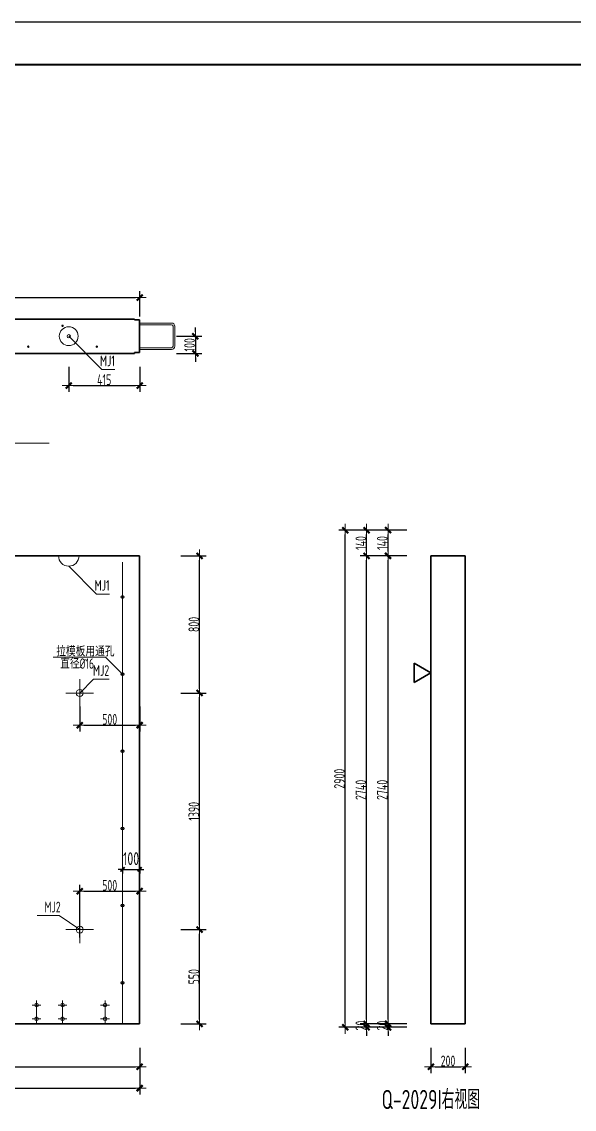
# Model space of a CAD drawing. Extents: x -85320 to 1679916, y -1321939 to 627.
# Drawn here: x 1633000 to 1645902, y -851246 to -825871 of the extents above; entities that cross this region are included whole.
import ezdxf
from ezdxf.enums import TextEntityAlignment as Align

# ---------------------------------------------------------------- set-up
doc = ezdxf.new("R2010")
doc.units = 0
doc.header["$LTSCALE"] = 1000
for name, color, linetype in [('BORDER', 7, 'Continuous'), ('S_WALL', 9, 'Continuous'), ('套筒垫片', 7, 'Continuous'), ('打印线框', 7, 'Continuous'), ('拉模', 7, 'Continuous'), ('详图符号', 7, 'Continuous')]:
    doc.layers.add(name, color=color, linetype=linetype)
for name, color, linetype, lineweight in [('直线', 7, 'Continuous', 18), ('预制墙图名', 7, 'Continuous', 18), ('预制墙埋件', 8, 'Continuous', 18), ('预制墙墙身水平筋', 130, 'Continuous', 18), ('预制墙墙身纵向受力筋', 1, 'Continuous', 18), ('预制墙详图标注', 3, 'Continuous', 18), ('预制墙详图轮廓', 3, 'Continuous', 35)]:
    doc.layers.add(name, color=color, linetype=linetype, lineweight=lineweight)
doc.styles.add('TSSD_Dimension', font='tssdeng.shx', dxfattribs={"width": 0.7, "bigfont": 'hztxt.shx'})
doc.styles.add('TSSD_Num', font='tssdeng.shx', dxfattribs={"width": 0.7, "bigfont": 'hztxt.shx'})
doc.styles.add('样式 1', font='yjkeng.shx', dxfattribs={"width": 0.7, "bigfont": 'yjkchn.shx'})
doc.styles.add('样式 2', font='yjkeng.shx', dxfattribs={"width": 0.7, "bigfont": 'yjkchn.shx'})
doc.dimstyles.new('标注', dxfattribs={"dimtxt": 300, "dimasz": 100, "dimexe": 100, "dimexo": 250, "dimgap": 100, "dimtad": 1, "dimdec": 0, "dimlfac": 0.25, "dimzin": 0, "dimdsep": 46, "dimtxsty": 'TSSD_Dimension', "dimblk": 'ARCHTICK', "dimcen": 0, "dimdle": 100, "dimclrt": 7, "dimadec": 0, "dimazin": 0, "dimtfac": 1, "dimtdec": 0, "dimtix": 1, "dimtmove": 2, "dimatfit": 3, "dimfxl": 1, "dimtolj": 1, "dimtzin": 0, "dimarcsym": 0})
doc.dimstyles.new('盈建科结构', dxfattribs={"dimscale": 100, "dimtxt": 2.5, "dimasz": 1, "dimexe": 1.5, "dimexo": 0.625, "dimgap": 0.1, "dimtad": 1, "dimdec": 0, "dimrnd": 1, "dimzin": 0, "dimdsep": 46, "dimtxsty": '样式 1', "dimblk": '_yjkbk', "dimblk1": 'ARCHTICK', "dimblk2": 'ARCHTICK', "dimcen": 0.09, "dimadec": 0, "dimazin": 0, "dimtfac": 1, "dimtdec": 4, "dimtix": 1, "dimtmove": 2, "dimatfit": 3, "dimfxl": 1, "dimtolj": 1, "dimtzin": 0, "dimarcsym": 0})

# ---------------------------------------------------------------- blocks, each defined once
blk = doc.blocks.new('_yjkbk')
blk.add_line((-1, 0), (1.5, 0))
blk.add_lwpolyline([(-0.7, -0.7, 0.5, 0.5, 0), (0.7, 0.7, 0.5, 0.5, 0)], format="xyseb")
blk = doc.blocks.new('*D1720')
at = {"layer": 'Defpoints', "color": 0, "transparency": 16777216}
for p in [(1627754, -849754), (1635754, -849754), (1635754, -850254)]:
    blk.add_point(p, dxfattribs=at)
at = {"layer": '预制墙详图标注', "color": 0, "lineweight": -2, "transparency": 16777216}
for p, q in [((1627754, -849816), (1627754, -850404)), ((1635754, -849816), (1635754, -850404)), ((1627854, -850254), (1635654, -850254))]:
    blk.add_line(p, q, dxfattribs=at)
at = {"layer": '预制墙详图标注', "color": 0, "lineweight": -2, "transparency": 16777216, "xscale": 100, "yscale": 100, "zscale": 100, "rotation": 180}
blk.add_blockref('_yjkbk', (1627754, -850254), dxfattribs=at)
at = {"layer": '预制墙详图标注', "color": 0, "lineweight": -2, "transparency": 16777216, "xscale": 100, "yscale": 100, "zscale": 100}
blk.add_blockref('_yjkbk', (1635754, -850254), dxfattribs=at)
at = {"layer": '预制墙详图标注', "color": 0, "transparency": 16777216, "insert": (1631754, -850244), "char_height": 250, "attachment_point": 8, "style": '样式 1'}
blk.add_mtext('\\A1;2000', dxfattribs=at)
blk = doc.blocks.new('_ArchTick')
at = {"color": 0, "linetype": 'ByBlock', "const_width": 0.4}
blk.add_lwpolyline([(-0.5, -0.5), (0.5, 0.5)], dxfattribs=at)
blk = doc.blocks.new('*D1721')
at = {"layer": 'Defpoints', "color": 0, "transparency": 16777216}
for p in [(1627754, -850254), (1635754, -850254), (1635754, -850754)]:
    blk.add_point(p, dxfattribs=at)
at = {"layer": '预制墙详图标注', "color": 0, "lineweight": -2, "transparency": 16777216}
for p, q in [((1627754, -850316), (1627754, -850904)), ((1635754, -850316), (1635754, -850904)), ((1627854, -850754), (1635654, -850754))]:
    blk.add_line(p, q, dxfattribs=at)
at = {"layer": '预制墙详图标注', "color": 0, "lineweight": -2, "transparency": 16777216, "xscale": 100, "yscale": 100, "zscale": 100, "rotation": 180}
blk.add_blockref('_yjkbk', (1627754, -850754), dxfattribs=at)
at = {"layer": '预制墙详图标注', "color": 0, "lineweight": -2, "transparency": 16777216, "xscale": 100, "yscale": 100, "zscale": 100}
blk.add_blockref('_yjkbk', (1635754, -850754), dxfattribs=at)
at = {"layer": '预制墙详图标注', "color": 0, "transparency": 16777216, "insert": (1631754, -850744), "char_height": 250, "attachment_point": 8, "style": '样式 1'}
blk.add_mtext('\\A1;2000', dxfattribs=at)
blk = doc.blocks.new('*D1723')
at = {"layer": 'Defpoints', "color": 0, "transparency": 16777216}
for p in [(1636654, -847054), (1637154, -847054), (1636654, -849254)]:
    blk.add_point(p, dxfattribs=at)
at = {"layer": '预制墙详图标注', "color": 0, "lineweight": -2, "transparency": 16777216}
for p, q in [((1636716, -847054), (1637304, -847054)), ((1637154, -849154), (1637154, -847154)), ((1636716, -849254), (1637304, -849254))]:
    blk.add_line(p, q, dxfattribs=at)
at = {"layer": '预制墙详图标注', "color": 0, "lineweight": -2, "transparency": 16777216, "xscale": 100, "yscale": 100, "zscale": 100}
for p, rotation in [((1637154, -847054), 90), ((1637154, -849254), 270)]:
    blk.add_blockref('_yjkbk', p, dxfattribs=dict(at, rotation=rotation))
at = {"layer": '预制墙详图标注', "color": 0, "transparency": 16777216, "insert": (1637144, -848154), "char_height": 250, "attachment_point": 8, "rotation": 90, "style": '样式 1'}
blk.add_mtext('\\A1;550', dxfattribs=at)
blk = doc.blocks.new('*D1724')
at = {"layer": 'Defpoints', "color": 0, "transparency": 16777216}
for p in [(1636654, -838334), (1637154, -838334), (1636654, -841534)]:
    blk.add_point(p, dxfattribs=at)
at = {"layer": '预制墙详图标注', "color": 0, "lineweight": -2, "transparency": 16777216}
for p, q in [((1636716, -838334), (1637304, -838334)), ((1637154, -841434), (1637154, -838434)), ((1636716, -841534), (1637304, -841534))]:
    blk.add_line(p, q, dxfattribs=at)
at = {"layer": '预制墙详图标注', "color": 0, "lineweight": -2, "transparency": 16777216, "xscale": 100, "yscale": 100, "zscale": 100}
for p, rotation in [((1637154, -838334), 90), ((1637154, -841534), 270)]:
    blk.add_blockref('_yjkbk', p, dxfattribs=dict(at, rotation=rotation))
at = {"layer": '预制墙详图标注', "color": 0, "transparency": 16777216, "insert": (1637144, -839934), "char_height": 250, "attachment_point": 8, "rotation": 90, "style": '样式 1'}
blk.add_mtext('\\A1;800', dxfattribs=at)
blk = doc.blocks.new('*D1726')
at = {"layer": 'Defpoints', "color": 0, "transparency": 16777216}
for p in [(1636554, -833209), (1636554, -833609), (1637054, -833609)]:
    blk.add_point(p, dxfattribs=at)
at = {"layer": '预制墙详图标注', "color": 0, "lineweight": -2, "transparency": 16777216}
for p, q in [((1637054, -833109), (1637054, -833009)), ((1636616, -833209), (1637204, -833209)), ((1637054, -833209), (1637054, -833609)), ((1636616, -833609), (1637204, -833609)), ((1637054, -833709), (1637054, -833809))]:
    blk.add_line(p, q, dxfattribs=at)
at = {"layer": '预制墙详图标注', "color": 0, "lineweight": -2, "transparency": 16777216, "xscale": 100, "yscale": 100, "zscale": 100}
for p, rotation in [((1637054, -833209), 270), ((1637054, -833609), 90)]:
    blk.add_blockref('_yjkbk', p, dxfattribs=dict(at, rotation=rotation))
at = {"layer": '预制墙详图标注', "color": 0, "transparency": 16777216, "insert": (1637044, -833409), "char_height": 250, "attachment_point": 8, "rotation": 90, "style": '样式 1'}
blk.add_mtext('\\A1;100', dxfattribs=at)
blk = doc.blocks.new('*D1728')
at = {"layer": 'Defpoints', "color": 0, "transparency": 16777216}
for p in [(1634098, -833859), (1635754, -833859), (1635754, -834359)]:
    blk.add_point(p, dxfattribs=at)
at = {"layer": '预制墙详图标注', "color": 0, "lineweight": -2, "transparency": 16777216}
for p, q in [((1634098, -833921), (1634098, -834509)), ((1635754, -833921), (1635754, -834509)), ((1634198, -834359), (1635654, -834359))]:
    blk.add_line(p, q, dxfattribs=at)
at = {"layer": '预制墙详图标注', "color": 0, "lineweight": -2, "transparency": 16777216, "xscale": 100, "yscale": 100, "zscale": 100, "rotation": 180}
blk.add_blockref('_yjkbk', (1634098, -834359), dxfattribs=at)
at = {"layer": '预制墙详图标注', "color": 0, "lineweight": -2, "transparency": 16777216, "xscale": 100, "yscale": 100, "zscale": 100}
blk.add_blockref('_yjkbk', (1635754, -834359), dxfattribs=at)
at = {"layer": '预制墙详图标注', "color": 0, "transparency": 16777216, "insert": (1634926, -834349), "char_height": 250, "attachment_point": 8, "style": '样式 1'}
blk.add_mtext('\\A1;415', dxfattribs=at)
blk = doc.blocks.new('*D1729')
at = {"layer": 'Defpoints', "color": 0, "transparency": 16777216}
for p in [(1635754, -832309), (1627754, -832809), (1635754, -832809)]:
    blk.add_point(p, dxfattribs=at)
at = {"layer": '预制墙详图标注', "color": 0, "lineweight": -2, "transparency": 16777216}
for p, q in [((1627754, -832746), (1627754, -832159)), ((1635754, -832746), (1635754, -832159)), ((1627854, -832309), (1635654, -832309))]:
    blk.add_line(p, q, dxfattribs=at)
at = {"layer": '预制墙详图标注', "color": 0, "lineweight": -2, "transparency": 16777216, "xscale": 100, "yscale": 100, "zscale": 100, "rotation": 180}
blk.add_blockref('_yjkbk', (1627754, -832309), dxfattribs=at)
at = {"layer": '预制墙详图标注', "color": 0, "lineweight": -2, "transparency": 16777216, "xscale": 100, "yscale": 100, "zscale": 100}
blk.add_blockref('_yjkbk', (1635754, -832309), dxfattribs=at)
at = {"layer": '预制墙详图标注', "color": 0, "transparency": 16777216, "insert": (1631754, -832299), "char_height": 250, "attachment_point": 8, "style": '样式 1'}
blk.add_mtext('\\A1;2000', dxfattribs=at)
blk = doc.blocks.new('*D1730')
at = {"layer": 'Defpoints', "color": 0, "transparency": 16777216}
for p in [(1642554, -849754), (1643354, -849754), (1643354, -850254)]:
    blk.add_point(p, dxfattribs=at)
at = {"layer": '预制墙详图标注', "color": 0, "lineweight": -2, "transparency": 16777216}
for p, q in [((1642554, -849816), (1642554, -850404)), ((1643354, -849816), (1643354, -850404)), ((1642654, -850254), (1643254, -850254))]:
    blk.add_line(p, q, dxfattribs=at)
at = {"layer": '预制墙详图标注', "color": 0, "lineweight": -2, "transparency": 16777216, "xscale": 100, "yscale": 100, "zscale": 100, "rotation": 180}
blk.add_blockref('_yjkbk', (1642554, -850254), dxfattribs=at)
at = {"layer": '预制墙详图标注', "color": 0, "lineweight": -2, "transparency": 16777216, "xscale": 100, "yscale": 100, "zscale": 100}
blk.add_blockref('_yjkbk', (1643354, -850254), dxfattribs=at)
at = {"layer": '预制墙详图标注', "color": 0, "transparency": 16777216, "insert": (1642954, -850244), "char_height": 250, "attachment_point": 8, "style": '样式 1'}
blk.add_mtext('\\A1;200', dxfattribs=at)
blk = doc.blocks.new('*D1731')
at = {"layer": 'Defpoints', "color": 0, "transparency": 16777216}
for p in [(1641554, -849254), (1642054, -849254), (1642054, -849334)]:
    blk.add_point(p, dxfattribs=at)
at = {"layer": '预制墙详图标注', "color": 0, "lineweight": -2, "transparency": 16777216}
for p, q in [((1641991, -849254), (1641404, -849254)), ((1641554, -849154), (1641554, -849054)), ((1641554, -849334), (1641554, -849254)), ((1641991, -849334), (1641404, -849334)), ((1641554, -849434), (1641554, -849534))]:
    blk.add_line(p, q, dxfattribs=at)
at = {"layer": '预制墙详图标注', "color": 0, "lineweight": -2, "transparency": 16777216, "xscale": 100, "yscale": 100, "zscale": 100}
for p, rotation in [((1641554, -849254), 270), ((1641554, -849334), 90)]:
    blk.add_blockref('_yjkbk', p, dxfattribs=dict(at, rotation=rotation))
at = {"layer": '预制墙详图标注', "color": 0, "transparency": 16777216, "insert": (1641544, -849294), "char_height": 250, "attachment_point": 8, "rotation": 90, "style": '样式 1'}
blk.add_mtext('\\A1;20', dxfattribs=at)
blk = doc.blocks.new('*D1732')
at = {"layer": 'Defpoints', "color": 0, "transparency": 16777216}
for p in [(1641054, -849254), (1641554, -849254), (1641554, -849334)]:
    blk.add_point(p, dxfattribs=at)
at = {"layer": '预制墙详图标注', "color": 0, "lineweight": -2, "transparency": 16777216}
for p, q in [((1641491, -849254), (1640904, -849254)), ((1641054, -849154), (1641054, -849054)), ((1641054, -849334), (1641054, -849254)), ((1641491, -849334), (1640904, -849334)), ((1641054, -849434), (1641054, -849534))]:
    blk.add_line(p, q, dxfattribs=at)
at = {"layer": '预制墙详图标注', "color": 0, "lineweight": -2, "transparency": 16777216, "xscale": 100, "yscale": 100, "zscale": 100}
for p, rotation in [((1641054, -849254), 270), ((1641054, -849334), 90)]:
    blk.add_blockref('_yjkbk', p, dxfattribs=dict(at, rotation=rotation))
at = {"layer": '预制墙详图标注', "color": 0, "transparency": 16777216, "insert": (1641044, -849294), "char_height": 250, "attachment_point": 8, "rotation": 90, "style": '样式 1'}
blk.add_mtext('\\A1;20', dxfattribs=at)
blk = doc.blocks.new('*D1733')
at = {"layer": 'Defpoints', "color": 0, "transparency": 16777216}
for p in [(1640554, -837734), (1641054, -837734), (1641054, -849334)]:
    blk.add_point(p, dxfattribs=at)
at = {"layer": '预制墙详图标注', "color": 0, "lineweight": -2, "transparency": 16777216}
for p, q in [((1640991, -837734), (1640404, -837734)), ((1640554, -849234), (1640554, -837834)), ((1640991, -849334), (1640404, -849334))]:
    blk.add_line(p, q, dxfattribs=at)
at = {"layer": '预制墙详图标注', "color": 0, "lineweight": -2, "transparency": 16777216, "xscale": 100, "yscale": 100, "zscale": 100}
for p, rotation in [((1640554, -837734), 90), ((1640554, -849334), 270)]:
    blk.add_blockref('_yjkbk', p, dxfattribs=dict(at, rotation=rotation))
at = {"layer": '预制墙详图标注', "color": 0, "transparency": 16777216, "insert": (1640544, -843534), "char_height": 250, "attachment_point": 8, "rotation": 90, "style": '样式 1'}
blk.add_mtext('\\A1;2900', dxfattribs=at)
blk = doc.blocks.new('*D2059')
at = {"layer": 'Defpoints', "color": 0, "transparency": 16777216}
for p in [(1634354, -841784), (1635754, -841784), (1635754, -842284)]:
    blk.add_point(p, dxfattribs=at)
at = {"layer": '预制墙详图标注', "color": 0, "lineweight": -2, "transparency": 16777216}
for p, q in [((1634354, -841846), (1634354, -842434)), ((1635754, -841846), (1635754, -842434)), ((1634454, -842284), (1635654, -842284))]:
    blk.add_line(p, q, dxfattribs=at)
at = {"layer": '预制墙详图标注', "color": 0, "lineweight": -2, "transparency": 16777216, "xscale": 100, "yscale": 100, "zscale": 100, "rotation": 180}
blk.add_blockref('_yjkbk', (1634354, -842284), dxfattribs=at)
at = {"layer": '预制墙详图标注', "color": 0, "lineweight": -2, "transparency": 16777216, "xscale": 100, "yscale": 100, "zscale": 100}
blk.add_blockref('_yjkbk', (1635754, -842284), dxfattribs=at)
at = {"layer": '预制墙详图标注', "color": 0, "transparency": 16777216, "insert": (1635054, -842274), "char_height": 250, "attachment_point": 8, "style": '样式 1'}
blk.add_mtext('\\A1;500', dxfattribs=at)
blk = doc.blocks.new('*D2060')
at = {"layer": 'Defpoints', "color": 0, "transparency": 16777216}
for p in [(1635754, -846157), (1634354, -847304), (1635754, -847304)]:
    blk.add_point(p, dxfattribs=at)
at = {"layer": '预制墙详图标注', "color": 0, "lineweight": -2, "transparency": 16777216}
for p, q in [((1634354, -847241), (1634354, -846007)), ((1634454, -846157), (1635654, -846157)), ((1635754, -847241), (1635754, -846007))]:
    blk.add_line(p, q, dxfattribs=at)
at = {"layer": '预制墙详图标注', "color": 0, "lineweight": -2, "transparency": 16777216, "xscale": 100, "yscale": 100, "zscale": 100, "rotation": 180}
blk.add_blockref('_yjkbk', (1634354, -846157), dxfattribs=at)
at = {"layer": '预制墙详图标注', "color": 0, "lineweight": -2, "transparency": 16777216, "xscale": 100, "yscale": 100, "zscale": 100}
blk.add_blockref('_yjkbk', (1635754, -846157), dxfattribs=at)
at = {"layer": '预制墙详图标注', "color": 0, "transparency": 16777216, "insert": (1635054, -846147), "char_height": 250, "attachment_point": 8, "style": '样式 1'}
blk.add_mtext('\\A1;500', dxfattribs=at)
blk = doc.blocks.new('*D2331')
at = {"layer": 'Defpoints', "color": 0, "transparency": 16777216}
for p in [(1641554, -838334), (1642054, -838334), (1642054, -849254)]:
    blk.add_point(p, dxfattribs=at)
at = {"layer": '预制墙详图标注', "color": 0, "lineweight": -2, "transparency": 16777216}
for p, q in [((1641991, -838334), (1641404, -838334)), ((1641554, -849154), (1641554, -838434)), ((1641991, -849254), (1641404, -849254))]:
    blk.add_line(p, q, dxfattribs=at)
at = {"layer": '预制墙详图标注', "color": 0, "lineweight": -2, "transparency": 16777216, "xscale": 100, "yscale": 100, "zscale": 100}
for p, rotation in [((1641554, -838334), 90), ((1641554, -849254), 270)]:
    blk.add_blockref('_yjkbk', p, dxfattribs=dict(at, rotation=rotation))
at = {"layer": '预制墙详图标注', "color": 0, "transparency": 16777216, "insert": (1641544, -843794), "char_height": 250, "attachment_point": 8, "rotation": 90, "style": '样式 1'}
blk.add_mtext('\\A1;2740', dxfattribs=at)
blk = doc.blocks.new('*D2332')
at = {"layer": 'Defpoints', "color": 0, "transparency": 16777216}
for p in [(1641554, -837734), (1642054, -837734), (1642054, -838334)]:
    blk.add_point(p, dxfattribs=at)
at = {"layer": '预制墙详图标注', "color": 0, "lineweight": -2, "transparency": 16777216}
for p, q in [((1641991, -837734), (1641404, -837734)), ((1641554, -838234), (1641554, -837834)), ((1641991, -838334), (1641404, -838334))]:
    blk.add_line(p, q, dxfattribs=at)
at = {"layer": '预制墙详图标注', "color": 0, "lineweight": -2, "transparency": 16777216, "xscale": 100, "yscale": 100, "zscale": 100}
for p, rotation in [((1641554, -837734), 90), ((1641554, -838334), 270)]:
    blk.add_blockref('_yjkbk', p, dxfattribs=dict(at, rotation=rotation))
at = {"layer": '预制墙详图标注', "color": 0, "transparency": 16777216, "insert": (1641544, -838034), "char_height": 250, "attachment_point": 8, "rotation": 90, "style": '样式 1'}
blk.add_mtext('\\A1;140', dxfattribs=at)
blk = doc.blocks.new('*D2333')
at = {"layer": 'Defpoints', "color": 0, "transparency": 16777216}
for p in [(1641054, -838334), (1641554, -838334), (1641554, -849254)]:
    blk.add_point(p, dxfattribs=at)
at = {"layer": '预制墙详图标注', "color": 0, "lineweight": -2, "transparency": 16777216}
for p, q in [((1641491, -838334), (1640904, -838334)), ((1641054, -849154), (1641054, -838434)), ((1641491, -849254), (1640904, -849254))]:
    blk.add_line(p, q, dxfattribs=at)
at = {"layer": '预制墙详图标注', "color": 0, "lineweight": -2, "transparency": 16777216, "xscale": 100, "yscale": 100, "zscale": 100}
for p, rotation in [((1641054, -838334), 90), ((1641054, -849254), 270)]:
    blk.add_blockref('_yjkbk', p, dxfattribs=dict(at, rotation=rotation))
at = {"layer": '预制墙详图标注', "color": 0, "transparency": 16777216, "insert": (1641044, -843794), "char_height": 250, "attachment_point": 8, "rotation": 90, "style": '样式 1'}
blk.add_mtext('\\A1;2740', dxfattribs=at)
blk = doc.blocks.new('*D2334')
at = {"layer": 'Defpoints', "color": 0, "transparency": 16777216}
for p in [(1641054, -837734), (1641554, -837734), (1641554, -838334)]:
    blk.add_point(p, dxfattribs=at)
at = {"layer": '预制墙详图标注', "color": 0, "lineweight": -2, "transparency": 16777216}
for p, q in [((1641491, -837734), (1640904, -837734)), ((1641054, -838234), (1641054, -837834)), ((1641491, -838334), (1640904, -838334))]:
    blk.add_line(p, q, dxfattribs=at)
at = {"layer": '预制墙详图标注', "color": 0, "lineweight": -2, "transparency": 16777216, "xscale": 100, "yscale": 100, "zscale": 100}
for p, rotation in [((1641054, -837734), 90), ((1641054, -838334), 270)]:
    blk.add_blockref('_yjkbk', p, dxfattribs=dict(at, rotation=rotation))
at = {"layer": '预制墙详图标注', "color": 0, "transparency": 16777216, "insert": (1641044, -838034), "char_height": 250, "attachment_point": 8, "rotation": 90, "style": '样式 1'}
blk.add_mtext('\\A1;140', dxfattribs=at)
blk = doc.blocks.new('*D2513')
at = {"layer": 'Defpoints', "color": 0, "transparency": 16777216}
for p in [(1636654, -841534), (1637154, -841534), (1636654, -847054)]:
    blk.add_point(p, dxfattribs=at)
at = {"layer": '预制墙详图标注', "color": 0, "lineweight": -2, "transparency": 16777216}
for p, q in [((1636716, -841534), (1637304, -841534)), ((1637154, -846954), (1637154, -841634)), ((1636716, -847054), (1637304, -847054))]:
    blk.add_line(p, q, dxfattribs=at)
at = {"layer": '预制墙详图标注', "color": 0, "lineweight": -2, "transparency": 16777216, "xscale": 100, "yscale": 100, "zscale": 100}
for p, rotation in [((1637154, -841534), 90), ((1637154, -847054), 270)]:
    blk.add_blockref('_yjkbk', p, dxfattribs=dict(at, rotation=rotation))
at = {"layer": '预制墙详图标注', "color": 0, "transparency": 16777216, "insert": (1637144, -844294), "char_height": 250, "attachment_point": 8, "rotation": 90, "style": '样式 1'}
blk.add_mtext('\\A1;1390', dxfattribs=at)
blk = doc.blocks.new('图框1')
at = {"layer": 'BORDER', "const_width": 50}
blk.add_lwpolyline([(1377779, -823089), (1377779, -783089), (1433679, -783089), (1433679, -823089)], close=True, dxfattribs=at)
blk = doc.blocks.new('*D2746')
at = {"layer": 'Defpoints', "color": 0, "transparency": 16777216}
for p in [(1635354, -845342), (1635754, -845342), (1635754, -845649)]:
    blk.add_point(p, dxfattribs=at)
at = {"layer": '拉模', "color": 0, "lineweight": -2, "transparency": 16777216}
for p, q in [((1635354, -845649), (1635254, -845649)), ((1635354, -845592), (1635354, -845749)), ((1635354, -845649), (1635754, -845649)), ((1635754, -845592), (1635754, -845749)), ((1635754, -845649), (1635854, -845649))]:
    blk.add_line(p, q, dxfattribs=at)
at = {"layer": '拉模', "color": 0, "lineweight": -2, "transparency": 16777216, "xscale": 100, "yscale": 100, "zscale": 100}
blk.add_blockref('_ArchTick', (1635354, -845649), dxfattribs=at)
at = {"layer": '拉模', "color": 0, "lineweight": -2, "transparency": 16777216, "xscale": 100, "yscale": 100, "zscale": 100, "rotation": 180}
blk.add_blockref('_ArchTick', (1635754, -845649), dxfattribs=at)
at = {"layer": '拉模', "color": 7, "lineweight": 0, "transparency": 16777216, "insert": (1635554, -845399), "char_height": 300, "attachment_point": 5, "style": 'TSSD_Dimension'}
blk.add_mtext('\\A1;100', dxfattribs=at)
blk = doc.blocks.new('闭口右')
at = {"layer": '预制墙墙身水平筋', "lineweight": 18}
for p, q in [((1039314, -832443), (1040058, -832443)), ((1039314, -832443), (1040058, -832443)), ((1039314, -832443), (1040058, -832443)), ((1039314, -832443), (1040058, -832443)), ((1039314, -832443), (1040058, -832443)), ((1039314, -832443), (1040058, -832443)), ((1039314, -832443), (1040058, -832443)), ((1039314, -832443), (1040058, -832443)), ((1039314, -832443), (1040058, -832443)), ((1039314, -832443), (1040058, -832443)), ((1039314, -832443), (1040058, -832443)), ((1039314, -832443), (1040058, -832443)), ((1039314, -832443), (1040058, -832443)), ((1039314, -832443), (1040058, -832443)), ((1039314, -832443), (1040058, -832443)), ((1040058, -832483), (1039314, -832483)), ((1040058, -832483), (1039314, -832483)), ((1040058, -832483), (1039314, -832483)), ((1040058, -832483), (1039314, -832483)), ((1040058, -832483), (1039314, -832483)), ((1040058, -832483), (1039314, -832483)), ((1040058, -832483), (1039314, -832483)), ((1040058, -832483), (1039314, -832483)), ((1040058, -832483), (1039314, -832483)), ((1040058, -832483), (1039314, -832483)), ((1040058, -832483), (1039314, -832483)), ((1040058, -832483), (1039314, -832483)), ((1040058, -832483), (1039314, -832483)), ((1040058, -832483), (1039314, -832483)), ((1040058, -832483), (1039314, -832483)), ((1040094, -832548), (1040094, -832519)), ((1040094, -832548), (1040094, -832519)), ((1040094, -832548), (1040094, -832519)), ((1040094, -832548), (1040094, -832519)), ((1040094, -832548), (1040094, -832519)), ((1040094, -832548), (1040094, -832519)), ((1040094, -832548), (1040094, -832519)), ((1040094, -832548), (1040094, -832519)), ((1040094, -832548), (1040094, -832519)), ((1040094, -832548), (1040094, -832519)), ((1040094, -832548), (1040094, -832519)), ((1040094, -832548), (1040094, -832519)), ((1040094, -832548), (1040094, -832519)), ((1040094, -832548), (1040094, -832519)), ((1040094, -832548), (1040094, -832519)), ((1040134, -832519), (1040134, -832548)), ((1040134, -832519), (1040134, -832548)), ((1040134, -832519), (1040134, -832548)), ((1040134, -832519), (1040134, -832548)), ((1040134, -832519), (1040134, -832548)), ((1040134, -832519), (1040134, -832548)), ((1040134, -832519), (1040134, -832548)), ((1040134, -832519), (1040134, -832548)), ((1040134, -832519), (1040134, -832548)), ((1040134, -832519), (1040134, -832548)), ((1040134, -832519), (1040134, -832548)), ((1040134, -832519), (1040134, -832548)), ((1040134, -832519), (1040134, -832548)), ((1040134, -832519), (1040134, -832548)), ((1040134, -832519), (1040134, -832548)), ((1039314, -833019), (1040058, -833019)), ((1039314, -833019), (1040058, -833019)), ((1039314, -833019), (1040058, -833019)), ((1039314, -833019), (1040058, -833019)), ((1039314, -833019), (1040058, -833019)), ((1039314, -833019), (1040058, -833019)), ((1039314, -833019), (1040058, -833019)), ((1039314, -833019), (1040058, -833019)), ((1039314, -833019), (1040058, -833019)), ((1039314, -833019), (1040058, -833019)), ((1039314, -833019), (1040058, -833019)), ((1039314, -833019), (1040058, -833019)), ((1039314, -833019), (1040058, -833019)), ((1039314, -833019), (1040058, -833019)), ((1039314, -833019), (1040058, -833019)), ((1040058, -833059), (1039314, -833059))]:
    blk.add_line(p, q, dxfattribs=at)
at = {"layer": '预制墙墙身水平筋', "color": 4}
for p, q in [((1040094, -832519), (1040094, -832982)), ((1040134, -832519), (1040134, -832982))]:
    blk.add_line(p, q, dxfattribs=at)
at = {"layer": '预制墙墙身水平筋', "lineweight": 18}
for centre, radius, start, end in [((1040058, -832519), 76.6, 360, 90), ((1040058, -832519), 76.6, 360, 90), ((1040058, -832519), 76.6, 360, 90), ((1040058, -832519), 76.6, 360, 90), ((1040058, -832519), 76.6, 360, 90), ((1040058, -832519), 76.6, 360, 90), ((1040058, -832519), 76.6, 360, 90), ((1040058, -832519), 76.6, 360, 90), ((1040058, -832519), 76.6, 360, 90), ((1040058, -832519), 76.6, 360, 90), ((1040058, -832519), 76.6, 360, 90), ((1040058, -832519), 76.6, 360, 90), ((1040058, -832519), 76.6, 360, 90), ((1040058, -832519), 76.6, 360, 90), ((1040058, -832519), 36.6, 360, 90), ((1040058, -832519), 36.6, 360, 90), ((1040058, -832519), 36.6, 360, 90), ((1040058, -832519), 36.6, 360, 90), ((1040058, -832519), 36.6, 360, 90), ((1040058, -832519), 36.6, 360, 90), ((1040058, -832519), 36.6, 360, 90), ((1040058, -832519), 36.6, 360, 90), ((1040058, -832519), 36.6, 360, 90), ((1040058, -832519), 36.6, 360, 90), ((1040058, -832519), 36.6, 360, 90), ((1040058, -832519), 36.6, 360, 90), ((1040058, -832519), 36.6, 360, 90), ((1040058, -832519), 36.6, 360, 90), ((1040058, -832982), 36.6, 270, 0), ((1040058, -832982), 76.6, 270, 0), ((1040058, -832982), 36.6, 270, 0), ((1040058, -832982), 76.6, 270, 0), ((1040058, -832982), 36.6, 270, 0), ((1040058, -832982), 76.6, 270, 0), ((1040058, -832982), 36.6, 270, 0), ((1040058, -832982), 76.6, 270, 0), ((1040058, -832982), 36.6, 270, 0), ((1040058, -832982), 76.6, 270, 0), ((1040058, -832982), 36.6, 270, 0), ((1040058, -832982), 76.6, 270, 0), ((1040058, -832982), 36.6, 270, 0), ((1040058, -832982), 76.6, 270, 0), ((1040058, -832982), 36.6, 270, 0), ((1040058, -832982), 76.6, 270, 0), ((1040058, -832982), 36.6, 270, 0), ((1040058, -832982), 76.6, 270, 0), ((1040058, -832982), 36.6, 270, 0), ((1040058, -832982), 76.6, 270, 0), ((1040058, -832982), 36.6, 270, 0), ((1040058, -832982), 76.6, 270, 0), ((1040058, -832982), 36.6, 270, 0), ((1040058, -832982), 76.6, 270, 0), ((1040058, -832982), 36.6, 270, 0), ((1040058, -832982), 76.6, 270, 0), ((1040058, -832982), 36.6, 270, 0), ((1040058, -832982), 76.6, 270, 0)]:
    blk.add_arc(centre, radius, start, end, dxfattribs=at)

msp = doc.modelspace()

# ---------------------------------------------------------------- linework, layer by layer
at = {"layer": 'S_WALL'}
for centre in [(1635353.687, -839293.635), (1635353.687, -841093.635), (1635353.687, -842893.635), (1635353.687, -844693.635), (1635353.687, -846493.635), (1635353.687, -848293.635)]:
    msp.add_circle(centre, 32, dxfattribs=at)
at = {"layer": '套筒垫片', "linetype": 'Continuous', "lineweight": 0}
msp.add_lwpolyline([(1635353.687, -841093.635), (1634953.687, -840693.635), (1633733.612, -840693.635)], dxfattribs=at)
at = {"layer": '打印线框', "color": 1}
msp.add_lwpolyline([(1617539.787, -867870.959), (1617539.787, -825870.959), (1676939.787, -825870.959), (1676939.787, -867870.959)], close=True, dxfattribs=at)
at = {"layer": '拉模', "color": 3, "lineweight": 0}
msp.add_line((1635353.687, -849253.635), (1635353.687, -838479.735), dxfattribs=at)
at = {"layer": '直线', "lineweight": 18}
for points in [[(1634097.687, -833208.635), (1634872.687, -833983.635), (1635175.572, -833983.635)], [(1634097.687, -838573.635), (1634747.687, -839223.635), (1635050.572, -839223.635)], [(1634353.687, -841533.635), (1634678.687, -841208.635), (1635042.148, -841208.635)], [(1634353.687, -847053.635), (1633875.255, -846728.635), (1633358.613, -846728.635)]]:
    msp.add_lwpolyline(points, dxfattribs=at)
at = {"layer": '预制墙图名', "lineweight": 18}
msp.add_line((1629864.427, -835706.095), (1633642.946, -835706.095), dxfattribs=at)
at = {"layer": '预制墙埋件', "lineweight": 18}
for p, q in [((1634353.687, -841853.635), (1634353.687, -841213.635)), ((1634033.687, -841533.635), (1634673.687, -841533.635)), ((1634353.687, -847373.635), (1634353.687, -846733.635)), ((1634033.687, -847053.635), (1634673.687, -847053.635))]:
    msp.add_line(p, q, dxfattribs=at)
for centre, radius in [((1634097.687, -833208.635), 220), ((1634097.687, -833208.635), 40), ((1634353.687, -841533.635), 80), ((1634353.687, -847053.635), 80)]:
    msp.add_circle(centre, radius, dxfattribs=at)
msp.add_arc((1634097.687, -838333.635), 240, 180, 0, dxfattribs=at)
at = {"layer": '预制墙墙身水平筋', "lineweight": 18, "const_width": 0.18}
for points in [[(1635753.687, -838453.635), (1636553.687, -838453.635), (1636553.687, -838493.635), (1636417.151, -838493.635), (1636417.151, -838453.635), (1636553.687, -838453.635), (1636553.687, -838493.635), (1635753.687, -838493.635)], [(1635753.687, -838453.635), (1636553.687, -838453.635), (1636553.687, -838493.635), (1636417.151, -838493.635), (1636417.151, -838453.635), (1636553.687, -838453.635), (1636553.687, -838493.635), (1635753.687, -838493.635)], [(1642915.404, -838493.635), (1642665.687, -838493.635), (1642665.687, -838453.635), (1642915.404, -838453.635), (1642915.404, -838493.635), (1642665.687, -838493.635), (1642665.687, -838453.635), (1642915.404, -838453.635)], [(1642991.97, -838453.635), (1643241.687, -838453.635), (1643241.687, -838493.635), (1642991.97, -838493.635), (1642991.97, -838453.635), (1643241.687, -838453.635), (1643241.687, -838493.635), (1642991.97, -838493.635)], [(1635753.687, -839273.635), (1636553.687, -839273.635), (1636553.687, -839313.635), (1636417.151, -839313.635), (1636417.151, -839273.635), (1636553.687, -839273.635), (1636553.687, -839313.635), (1635753.687, -839313.635)], [(1635753.687, -839273.635), (1636553.687, -839273.635), (1636553.687, -839313.635), (1636417.151, -839313.635), (1636417.151, -839273.635), (1636553.687, -839273.635), (1636553.687, -839313.635), (1635753.687, -839313.635)], [(1642915.404, -839313.635), (1642665.687, -839313.635), (1642665.687, -839273.635), (1642915.404, -839273.635), (1642915.404, -839313.635), (1642665.687, -839313.635), (1642665.687, -839273.635), (1642915.404, -839273.635)], [(1642991.97, -839273.635), (1643241.687, -839273.635), (1643241.687, -839313.635), (1642991.97, -839313.635), (1642991.97, -839273.635), (1643241.687, -839273.635), (1643241.687, -839313.635), (1642991.97, -839313.635)], [(1635753.687, -840073.635), (1636553.687, -840073.635), (1636553.687, -840113.635), (1636417.151, -840113.635), (1636417.151, -840073.635), (1636553.687, -840073.635), (1636553.687, -840113.635), (1635753.687, -840113.635)], [(1635753.687, -840073.635), (1636553.687, -840073.635), (1636553.687, -840113.635), (1636417.151, -840113.635), (1636417.151, -840073.635), (1636553.687, -840073.635), (1636553.687, -840113.635), (1635753.687, -840113.635)], [(1642915.404, -840113.635), (1642665.687, -840113.635), (1642665.687, -840073.635), (1642915.404, -840073.635), (1642915.404, -840113.635), (1642665.687, -840113.635), (1642665.687, -840073.635), (1642915.404, -840073.635)], [(1642991.97, -840073.635), (1643241.687, -840073.635), (1643241.687, -840113.635), (1642991.97, -840113.635), (1642991.97, -840073.635), (1643241.687, -840073.635), (1643241.687, -840113.635), (1642991.97, -840113.635)], [(1635753.687, -840873.635), (1636553.687, -840873.635), (1636553.687, -840913.635), (1636417.151, -840913.635), (1636417.151, -840873.635), (1636553.687, -840873.635), (1636553.687, -840913.635), (1635753.687, -840913.635)], [(1635753.687, -840873.635), (1636553.687, -840873.635), (1636553.687, -840913.635), (1636417.151, -840913.635), (1636417.151, -840873.635), (1636553.687, -840873.635), (1636553.687, -840913.635), (1635753.687, -840913.635)], [(1642915.404, -840913.635), (1642665.687, -840913.635), (1642665.687, -840873.635), (1642915.404, -840873.635), (1642915.404, -840913.635), (1642665.687, -840913.635), (1642665.687, -840873.635), (1642915.404, -840873.635)], [(1642991.97, -840873.635), (1643241.687, -840873.635), (1643241.687, -840913.635), (1642991.97, -840913.635), (1642991.97, -840873.635), (1643241.687, -840873.635), (1643241.687, -840913.635), (1642991.97, -840913.635)], [(1635753.687, -841673.635), (1636553.687, -841673.635), (1636553.687, -841713.635), (1636417.151, -841713.635), (1636417.151, -841673.635), (1636553.687, -841673.635), (1636553.687, -841713.635), (1635753.687, -841713.635)], [(1635753.687, -841673.635), (1636553.687, -841673.635), (1636553.687, -841713.635), (1636417.151, -841713.635), (1636417.151, -841673.635), (1636553.687, -841673.635), (1636553.687, -841713.635), (1635753.687, -841713.635)], [(1642915.404, -841713.635), (1642665.687, -841713.635), (1642665.687, -841673.635), (1642915.404, -841673.635), (1642915.404, -841713.635), (1642665.687, -841713.635), (1642665.687, -841673.635), (1642915.404, -841673.635)], [(1642991.97, -841673.635), (1643241.687, -841673.635), (1643241.687, -841713.635), (1642991.97, -841713.635), (1642991.97, -841673.635), (1643241.687, -841673.635), (1643241.687, -841713.635), (1642991.97, -841713.635)], [(1635753.687, -842473.635), (1636553.687, -842473.635), (1636553.687, -842513.635), (1636417.151, -842513.635), (1636417.151, -842473.635), (1636553.687, -842473.635), (1636553.687, -842513.635), (1635753.687, -842513.635)], [(1635753.687, -842473.635), (1636553.687, -842473.635), (1636553.687, -842513.635), (1636417.151, -842513.635), (1636417.151, -842473.635), (1636553.687, -842473.635), (1636553.687, -842513.635), (1635753.687, -842513.635)], [(1642915.404, -842513.635), (1642665.687, -842513.635), (1642665.687, -842473.635), (1642915.404, -842473.635), (1642915.404, -842513.635), (1642665.687, -842513.635), (1642665.687, -842473.635), (1642915.404, -842473.635)], [(1642991.97, -842473.635), (1643241.687, -842473.635), (1643241.687, -842513.635), (1642991.97, -842513.635), (1642991.97, -842473.635), (1643241.687, -842473.635), (1643241.687, -842513.635), (1642991.97, -842513.635)], [(1635753.687, -843273.635), (1636553.687, -843273.635), (1636553.687, -843313.635), (1636417.151, -843313.635), (1636417.151, -843273.635), (1636553.687, -843273.635), (1636553.687, -843313.635), (1635753.687, -843313.635)], [(1635753.687, -843273.635), (1636553.687, -843273.635), (1636553.687, -843313.635), (1636417.151, -843313.635), (1636417.151, -843273.635), (1636553.687, -843273.635), (1636553.687, -843313.635), (1635753.687, -843313.635)], [(1642915.404, -843313.635), (1642665.687, -843313.635), (1642665.687, -843273.635), (1642915.404, -843273.635), (1642915.404, -843313.635), (1642665.687, -843313.635), (1642665.687, -843273.635), (1642915.404, -843273.635)], [(1642991.97, -843273.635), (1643241.687, -843273.635), (1643241.687, -843313.635), (1642991.97, -843313.635), (1642991.97, -843273.635), (1643241.687, -843273.635), (1643241.687, -843313.635), (1642991.97, -843313.635)], [(1635753.687, -844073.635), (1636553.687, -844073.635), (1636553.687, -844113.635), (1636417.151, -844113.635), (1636417.151, -844073.635), (1636553.687, -844073.635), (1636553.687, -844113.635), (1635753.687, -844113.635)], [(1635753.687, -844073.635), (1636553.687, -844073.635), (1636553.687, -844113.635), (1636417.151, -844113.635), (1636417.151, -844073.635), (1636553.687, -844073.635), (1636553.687, -844113.635), (1635753.687, -844113.635)], [(1642915.404, -844113.635), (1642665.687, -844113.635), (1642665.687, -844073.635), (1642915.404, -844073.635), (1642915.404, -844113.635), (1642665.687, -844113.635), (1642665.687, -844073.635), (1642915.404, -844073.635)], [(1642991.97, -844073.635), (1643241.687, -844073.635), (1643241.687, -844113.635), (1642991.97, -844113.635), (1642991.97, -844073.635), (1643241.687, -844073.635), (1643241.687, -844113.635), (1642991.97, -844113.635)], [(1635753.687, -844873.635), (1636553.687, -844873.635), (1636553.687, -844913.635), (1636417.151, -844913.635), (1636417.151, -844873.635), (1636553.687, -844873.635), (1636553.687, -844913.635), (1635753.687, -844913.635)], [(1635753.687, -844873.635), (1636553.687, -844873.635), (1636553.687, -844913.635), (1636417.151, -844913.635), (1636417.151, -844873.635), (1636553.687, -844873.635), (1636553.687, -844913.635), (1635753.687, -844913.635)], [(1642915.404, -844913.635), (1642665.687, -844913.635), (1642665.687, -844873.635), (1642915.404, -844873.635), (1642915.404, -844913.635), (1642665.687, -844913.635), (1642665.687, -844873.635), (1642915.404, -844873.635)], [(1642991.97, -844873.635), (1643241.687, -844873.635), (1643241.687, -844913.635), (1642991.97, -844913.635), (1642991.97, -844873.635), (1643241.687, -844873.635), (1643241.687, -844913.635), (1642991.97, -844913.635)], [(1635753.687, -845673.635), (1636553.687, -845673.635), (1636553.687, -845713.635), (1636417.151, -845713.635), (1636417.151, -845673.635), (1636553.687, -845673.635), (1636553.687, -845713.635), (1635753.687, -845713.635)], [(1635753.687, -845673.635), (1636553.687, -845673.635), (1636553.687, -845713.635), (1636417.151, -845713.635), (1636417.151, -845673.635), (1636553.687, -845673.635), (1636553.687, -845713.635), (1635753.687, -845713.635)], [(1642915.404, -845713.635), (1642665.687, -845713.635), (1642665.687, -845673.635), (1642915.404, -845673.635), (1642915.404, -845713.635), (1642665.687, -845713.635), (1642665.687, -845673.635), (1642915.404, -845673.635)], [(1642991.97, -845673.635), (1643241.687, -845673.635), (1643241.687, -845713.635), (1642991.97, -845713.635), (1642991.97, -845673.635), (1643241.687, -845673.635), (1643241.687, -845713.635), (1642991.97, -845713.635)], [(1635753.687, -846473.635), (1636553.687, -846473.635), (1636553.687, -846513.635), (1636417.151, -846513.635), (1636417.151, -846473.635), (1636553.687, -846473.635), (1636553.687, -846513.635), (1635753.687, -846513.635)], [(1635753.687, -846473.635), (1636553.687, -846473.635), (1636553.687, -846513.635), (1636417.151, -846513.635), (1636417.151, -846473.635), (1636553.687, -846473.635), (1636553.687, -846513.635), (1635753.687, -846513.635)], [(1642915.404, -846513.635), (1642665.687, -846513.635), (1642665.687, -846473.635), (1642915.404, -846473.635), (1642915.404, -846513.635), (1642665.687, -846513.635), (1642665.687, -846473.635), (1642915.404, -846473.635)], [(1642991.97, -846473.635), (1643241.687, -846473.635), (1643241.687, -846513.635), (1642991.97, -846513.635), (1642991.97, -846473.635), (1643241.687, -846473.635), (1643241.687, -846513.635), (1642991.97, -846513.635)], [(1635753.687, -847273.635), (1636553.687, -847273.635), (1636553.687, -847313.635), (1636417.151, -847313.635), (1636417.151, -847273.635), (1636553.687, -847273.635), (1636553.687, -847313.635), (1635753.687, -847313.635)], [(1635753.687, -847273.635), (1636553.687, -847273.635), (1636553.687, -847313.635), (1636417.151, -847313.635), (1636417.151, -847273.635), (1636553.687, -847273.635), (1636553.687, -847313.635), (1635753.687, -847313.635)], [(1642915.404, -847313.635), (1642665.687, -847313.635), (1642665.687, -847273.635), (1642915.404, -847273.635), (1642915.404, -847313.635), (1642665.687, -847313.635), (1642665.687, -847273.635), (1642915.404, -847273.635)], [(1642991.97, -847273.635), (1643241.687, -847273.635), (1643241.687, -847313.635), (1642991.97, -847313.635), (1642991.97, -847273.635), (1643241.687, -847273.635), (1643241.687, -847313.635), (1642991.97, -847313.635)], [(1635753.687, -847673.635), (1636553.687, -847673.635), (1636553.687, -847713.635), (1636417.151, -847713.635), (1636417.151, -847673.635), (1636553.687, -847673.635), (1636553.687, -847713.635), (1635753.687, -847713.635)], [(1635753.687, -847673.635), (1636553.687, -847673.635), (1636553.687, -847713.635), (1636417.151, -847713.635), (1636417.151, -847673.635), (1636553.687, -847673.635), (1636553.687, -847713.635), (1635753.687, -847713.635)], [(1642915.404, -847713.635), (1642665.687, -847713.635), (1642665.687, -847673.635), (1642915.404, -847673.635), (1642915.404, -847713.635), (1642665.687, -847713.635), (1642665.687, -847673.635), (1642915.404, -847673.635)], [(1642991.97, -847673.635), (1643241.687, -847673.635), (1643241.687, -847713.635), (1642991.97, -847713.635), (1642991.97, -847673.635), (1643241.687, -847673.635), (1643241.687, -847713.635), (1642991.97, -847713.635)], [(1635753.687, -848073.635), (1636553.687, -848073.635), (1636553.687, -848113.635), (1636417.151, -848113.635), (1636417.151, -848073.635), (1636553.687, -848073.635), (1636553.687, -848113.635), (1635753.687, -848113.635)], [(1635753.687, -848073.635), (1636553.687, -848073.635), (1636553.687, -848113.635), (1636417.151, -848113.635), (1636417.151, -848073.635), (1636553.687, -848073.635), (1636553.687, -848113.635), (1635753.687, -848113.635)], [(1642915.404, -848113.635), (1642665.687, -848113.635), (1642665.687, -848073.635), (1642915.404, -848073.635), (1642915.404, -848113.635), (1642665.687, -848113.635), (1642665.687, -848073.635), (1642915.404, -848073.635)], [(1642991.97, -848073.635), (1643241.687, -848073.635), (1643241.687, -848113.635), (1642991.97, -848113.635), (1642991.97, -848073.635), (1643241.687, -848073.635), (1643241.687, -848113.635), (1642991.97, -848113.635)], [(1635753.687, -848473.635), (1636553.687, -848473.635), (1636553.687, -848513.635), (1636417.151, -848513.635), (1636417.151, -848473.635), (1636553.687, -848473.635), (1636553.687, -848513.635), (1635753.687, -848513.635)], [(1635753.687, -848473.635), (1636553.687, -848473.635), (1636553.687, -848513.635), (1636417.151, -848513.635), (1636417.151, -848473.635), (1636553.687, -848473.635), (1636553.687, -848513.635), (1635753.687, -848513.635)], [(1642915.404, -848513.635), (1642665.687, -848513.635), (1642665.687, -848473.635), (1642915.404, -848473.635), (1642915.404, -848513.635), (1642665.687, -848513.635), (1642665.687, -848473.635), (1642915.404, -848473.635)], [(1642991.97, -848473.635), (1643241.687, -848473.635), (1643241.687, -848513.635), (1642991.97, -848513.635), (1642991.97, -848473.635), (1643241.687, -848473.635), (1643241.687, -848513.635), (1642991.97, -848513.635)], [(1635753.687, -848913.635), (1636553.687, -848913.635), (1636553.687, -848953.635), (1636417.151, -848953.635), (1636417.151, -848913.635), (1636553.687, -848913.635), (1636553.687, -848953.635), (1635753.687, -848953.635)], [(1635753.687, -848913.635), (1636553.687, -848913.635), (1636553.687, -848953.635), (1636417.151, -848953.635), (1636417.151, -848913.635), (1636553.687, -848913.635), (1636553.687, -848953.635), (1635753.687, -848953.635)], [(1642879.404, -848953.635), (1642629.687, -848953.635), (1642629.687, -848913.635), (1642879.404, -848913.635), (1642879.404, -848953.635), (1642629.687, -848953.635), (1642629.687, -848913.635), (1642879.404, -848913.635)], [(1643027.97, -848913.635), (1643277.687, -848913.635), (1643277.687, -848953.635), (1643027.97, -848953.635), (1643027.97, -848913.635), (1643277.687, -848913.635), (1643277.687, -848953.635), (1643027.97, -848953.635)]]:
    msp.add_lwpolyline(points, close=True, dxfattribs=at)
at = {"layer": '预制墙墙身纵向受力筋', "lineweight": 18}
for p, q in [((1633345.687, -849236.302), (1633345.687, -848710.969)), ((1633953.687, -849236.302), (1633953.687, -848710.969)), ((1634945.687, -849236.302), (1634945.687, -848710.969)), ((1633243.02, -848813.635), (1633448.354, -848813.635)), ((1633851.02, -848813.635), (1634056.354, -848813.635)), ((1634843.02, -848813.635), (1635048.354, -848813.635)), ((1633243.02, -849133.635), (1633448.354, -849133.635)), ((1633851.02, -849133.635), (1634056.354, -849133.635)), ((1634843.02, -849133.635), (1635048.354, -849133.635))]:
    msp.add_line(p, q, dxfattribs=at)
at = {"layer": '预制墙墙身纵向受力筋', "lineweight": 18, "const_width": 28}
for points in [[(1633967.687, -832964.635, 1), (1633939.687, -832964.635, 1)], [(1633167.687, -833452.635, 1), (1633139.687, -833452.635, 1)], [(1634767.687, -833452.635, 1), (1634739.687, -833452.635, 1)]]:
    msp.add_lwpolyline(points, format="xyb", close=True, dxfattribs=at)
at = {"layer": '预制墙墙身纵向受力筋', "lineweight": 18, "const_width": 0.18}
for points in [[(1633121.687, -838333.635), (1633121.687, -837269.635), (1633185.687, -837269.635), (1633185.687, -838333.635)], [(1633921.687, -838333.635), (1633921.687, -837269.635), (1633985.687, -837269.635), (1633985.687, -838333.635)], [(1634721.687, -838333.635), (1634721.687, -837269.635), (1634785.687, -837269.635), (1634785.687, -838333.635)], [(1642677.687, -838333.635), (1642677.687, -837269.635), (1642741.687, -837269.635), (1642741.687, -838333.635)], [(1643165.687, -838333.635), (1643165.687, -837269.635), (1643229.687, -837269.635), (1643229.687, -838333.635)]]:
    msp.add_lwpolyline(points, close=True, dxfattribs=at)
at = {"layer": '预制墙墙身纵向受力筋', "lineweight": 18}
for centre in [(1633345.687, -848813.635), (1633953.687, -848813.635), (1634945.687, -848813.635), (1633345.687, -849133.635), (1633953.687, -849133.635), (1634945.687, -849133.635)]:
    msp.add_circle(centre, 42.667, dxfattribs=at)
at = {"layer": '预制墙详图标注', "lineweight": 35}
for p, q in [((1642553.687, -841063.635), (1642163.976, -840838.635)), ((1642163.976, -840838.635), (1642163.976, -841288.635)), ((1642553.687, -841063.635), (1642163.976, -841288.635))]:
    msp.add_line(p, q, dxfattribs=at)
at = {"layer": '预制墙详图轮廓', "lineweight": 35}
for p, q in [((1627873.687, -832808.635), (1635633.687, -832808.635)), ((1635633.687, -832808.635), (1635633.687, -832828.635)), ((1635633.687, -832828.635), (1635753.687, -832828.635)), ((1635753.687, -832828.635), (1635753.687, -833588.635)), ((1627873.687, -833608.635), (1635633.687, -833608.635)), ((1635753.687, -833588.635), (1635633.687, -833588.635)), ((1635633.687, -833588.635), (1635633.687, -833608.635)), ((1627753.687, -838333.635), (1635753.687, -838333.635)), ((1635753.687, -849253.635), (1635753.687, -838333.635)), ((1642553.687, -838333.635), (1643353.687, -838333.635)), ((1642553.687, -849253.635), (1642553.687, -838333.635)), ((1643353.687, -849253.635), (1643353.687, -838333.635)), ((1627753.687, -849253.635), (1635753.687, -849253.635)), ((1642553.687, -849253.635), (1643353.687, -849253.635))]:
    msp.add_line(p, q, dxfattribs=at)

# ---------------------------------------------------------------- block references
at = {"layer": '拉模', "color": 3}
msp.add_blockref('图框1', (242260.838, -43782.264), dxfattribs=at)
at = {"layer": '预制墙墙身水平筋', "color": 4}
msp.add_blockref('闭口右', (596439.316, -457.788), dxfattribs=at)

# ---------------------------------------------------------------- texts
at = {"layer": '直线', "linetype": 'Continuous', "style": '样式 1', "width": 0.7}
for s, p in [('MJ1', (1635175.572, -833983.635)), ('MJ1', (1635050.572, -839223.635)), ('MJ2', (1635042.148, -841208.635)), ('MJ2', (1633909.847, -846728.635))]:
    msp.add_text(s, height=250, dxfattribs=at).set_placement(p, align=Align.BOTTOM_RIGHT)
at = {"layer": '详图符号', "lineweight": 0, "style": 'TSSD_Num', "width": 0.7}
msp.add_text('拉模板用通孔', height=240, dxfattribs=at).set_placement((1633805.69, -840440.174), align=Align.TOP_LEFT)
msp.add_text('直径%%C16', height=240, dxfattribs=at).set_placement((1633898.271, -840966.637))
at = {"layer": '预制墙图名', "linetype": 'Continuous', "style": '样式 2', "width": 0.7}
msp.add_text('Q-2029I右视图', height=450, dxfattribs=at).set_placement((1642553.687, -851378.635), align=Align.BOTTOM_CENTER)

# ---------------------------------------------------------------- dimensions: what is measured, and where the dimension line sits
at = {"layer": '拉模', "color": 3, "lineweight": 0}
dim = msp.add_linear_dim(base=(1635753.687, -845649.407), p1=(1635353.687, -845341.703), p2=(1635753.687, -845341.703), dimstyle='标注', dxfattribs=at)
dim.commit()
dim.dimension.update_dxf_attribs({"geometry": '*D2746', "text_midpoint": (1635553.687, -845399.407)})
at = {"layer": '预制墙详图标注'}
for p1, p2, distance, picture, middle in [((1627753.687, -832808.635), (1635753.687, -832808.635), 500, '*D1729', (1631753.687, -832173.635)), ((1636553.687, -833208.635), (1636553.687, -833608.635), 500, '*D1726', (1636918.687, -833408.635)), ((1634097.687, -833858.635), (1635753.687, -833858.635), -500, '*D1728', (1634925.687, -834223.635)), ((1641053.687, -849333.635), (1641053.687, -837733.635), 500, '*D1733', (1640418.687, -843533.635)), ((1636653.687, -841533.635), (1636653.687, -838333.635), -500, '*D1724', (1637018.687, -839933.635)), ((1636653.687, -849253.635), (1636653.687, -847053.635), -500, '*D1723', (1637018.687, -848153.635)), ((1641553.687, -849333.635), (1641553.687, -849253.635), 500, '*D1732', (1640918.687, -849293.635)), ((1642053.687, -849333.635), (1642053.687, -849253.635), 500, '*D1731', (1641418.687, -849293.635)), ((1627753.687, -849753.635), (1635753.687, -849753.635), -500, '*D1720', (1631753.687, -850118.635)), ((1642553.687, -849753.635), (1643353.687, -849753.635), -500, '*D1730', (1642953.687, -850118.635)), ((1627753.687, -850253.635), (1635753.687, -850253.635), -500, '*D1721', (1631753.687, -850618.635))]:
    dim = msp.add_aligned_dim(p1=p1, p2=p2, distance=distance, dimstyle='盈建科结构', override={"dimscale": 100, "dimtxt": 2.5, "dimasz": 1, "dimexe": 1.5, "dimexo": 0.625, "dimgap": 0.1, "dimtad": 1, "dimlfac": 0.25, "dimrnd": 5, "dimdle": 0, "dimtix": 1, "dimfxlon": 0}, dxfattribs=at)
    dim.commit()
    dim.dimension.update_dxf_attribs({"geometry": picture, "text_midpoint": middle})
for p1, p2, distance, text, override, picture, middle in [((1641553.687, -838333.635), (1641553.687, -837733.635), 500, '140', {"dimscale": 100, "dimtxt": 2.5, "dimasz": 1, "dimexe": 1.5, "dimexo": 0.625, "dimgap": 0.1, "dimtad": 1, "dimlfac": 0.25, "dimrnd": 5, "dimdle": 0, "dimtix": 1, "dimfxlon": 0}, '*D2334', (1640918.687, -838033.635)), ((1642053.687, -838333.635), (1642053.687, -837733.635), 500, '140', {"dimscale": 100, "dimtxt": 2.5, "dimasz": 1, "dimexe": 1.5, "dimexo": 0.625, "dimgap": 0.1, "dimtad": 1, "dimlfac": 0.25, "dimrnd": 5, "dimdle": 0, "dimtix": 1, "dimfxlon": 0}, '*D2332', (1641418.687, -838033.635)), ((1641553.687, -849253.635), (1641553.687, -838333.635), 500, '2740', {"dimscale": 100, "dimtxt": 2.5, "dimasz": 1, "dimexe": 1.5, "dimexo": 0.625, "dimgap": 0.1, "dimtad": 1, "dimlfac": 0.25, "dimrnd": 5, "dimdle": 0, "dimtix": 1, "dimfxlon": 0}, '*D2333', (1640918.687, -843793.635)), ((1642053.687, -849253.635), (1642053.687, -838333.635), 500, '2740', {"dimscale": 100, "dimtxt": 2.5, "dimasz": 1, "dimexe": 1.5, "dimexo": 0.625, "dimgap": 0.1, "dimtad": 1, "dimlfac": 0.25, "dimrnd": 5, "dimdle": 0, "dimtix": 1, "dimfxlon": 0}, '*D2331', (1641418.687, -843793.635)), ((1636653.687, -847053.636), (1636653.687, -841533.636), -500, '1390', {"dimscale": 100, "dimtxt": 2.5, "dimasz": 1, "dimexe": 1.5, "dimexo": 0.625, "dimgap": 0.1, "dimtad": 1, "dimlfac": 0.25, "dimrnd": 5, "dimdle": 0, "dimtix": 1, "dimfxlon": 0}, '*D2513', (1637018.687, -844293.636)), ((1634353.687, -841783.635), (1635753.687, -841783.635), -500, '500', {"dimscale": 100, "dimtxt": 2.5, "dimasz": 1, "dimexe": 1.5, "dimexo": 0.625, "dimgap": 0.1, "dimtad": 1, "dimlfac": 0.25, "dimrnd": 5, "dimdle": 0, "dimtix": 1, "dimfxlon": 0}, '*D2059', (1635053.687, -842148.635)), ((1634353.687, -847303.635), (1635753.687, -847303.635), 1146.766, '500', {"dimlfac": 0.25, "dimrnd": 5}, '*D2060', (1635053.687, -846021.869))]:
    dim = msp.add_aligned_dim(p1=p1, p2=p2, distance=distance, text=text, dimstyle='盈建科结构', override=override, dxfattribs=at)
    dim.commit()
    dim.dimension.update_dxf_attribs({"geometry": picture, "text_midpoint": middle})

doc.saveas('drawing.dxf')
